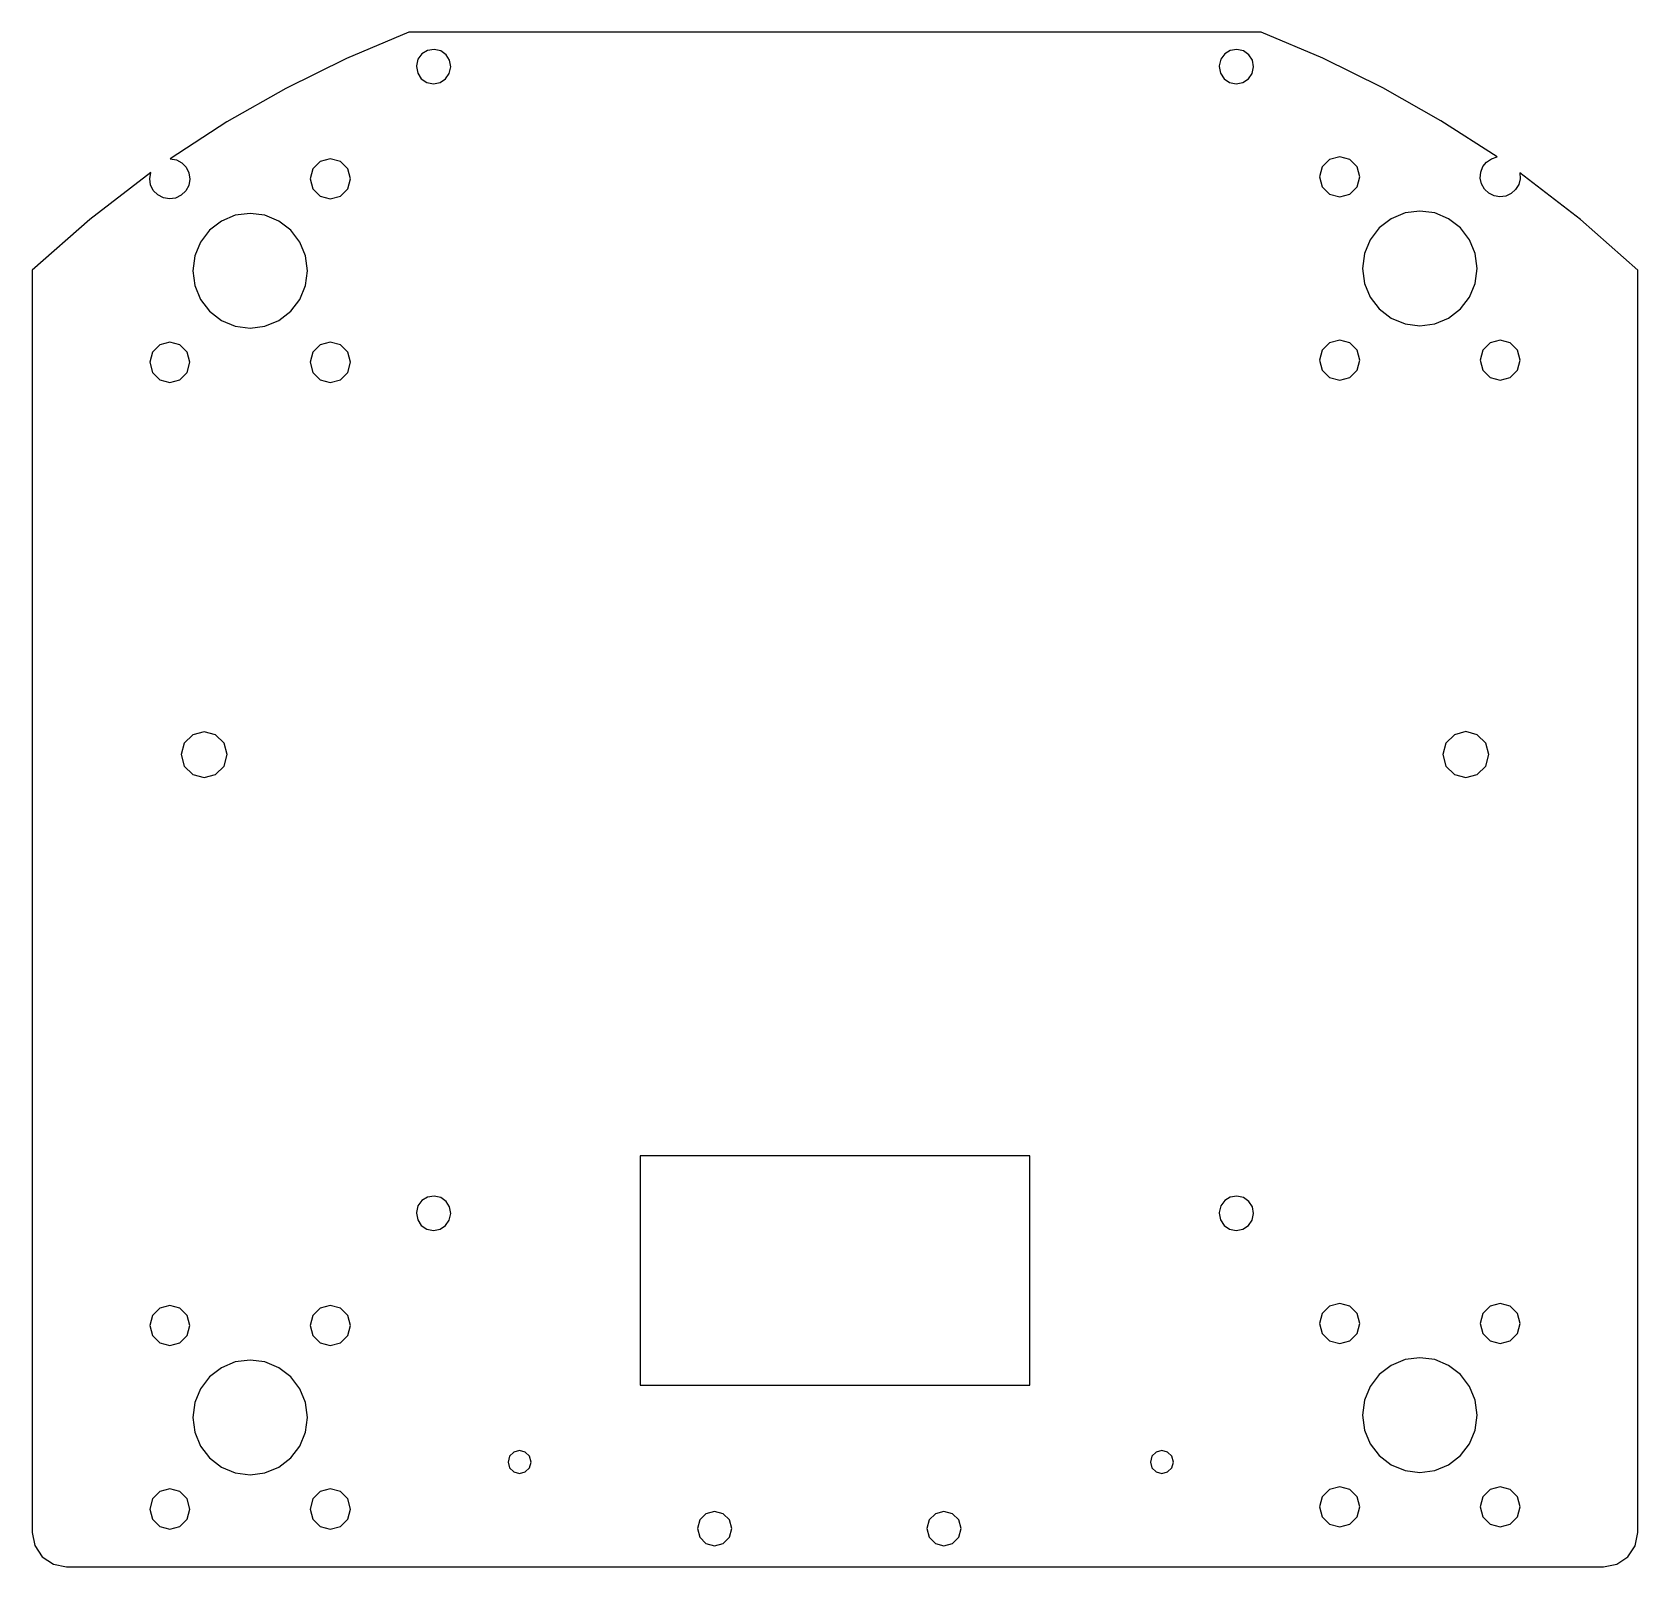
# Model space of a CAD drawing. Extents: x 0 to 140, y 0 to 134.
import ezdxf

# ---------------------------------------------------------------- set-up
doc = ezdxf.new("R2010")
doc.units = 0

msp = doc.modelspace()

# ---------------------------------------------------------------- linework, layer by layer
at = {"layer": 'Layer 1'}
for p, q in [((32.851562, 133.845597), (27.413174, 131.539008)), ((107.147161, 133.845597), (32.851562, 133.845597)), ((112.519901, 131.569092), (107.147161, 133.845597)), ((33.978352, 131.93829), (33.641444, 131.476748)), ((34.463017, 132.240991), (33.978352, 131.93829)), ((35.046453, 132.339283), (34.463017, 132.240991)), ((35.622685, 132.20506), (35.046453, 132.339283)), ((36.087681, 131.872936), (35.622685, 132.20506)), ((36.395369, 131.391422), (36.087681, 131.872936)), ((103.978337, 131.93827), (103.641435, 131.476721)), ((104.463, 132.240978), (103.978337, 131.93827)), ((105.046436, 132.339277), (104.463, 132.240978)), ((105.622672, 132.20506), (105.046436, 132.339277)), ((106.087672, 131.872938), (105.622672, 132.20506)), ((106.395365, 131.391426), (106.087672, 131.872938)), ((27.413174, 131.539008), (22.121573, 128.9242)), ((33.501279, 130.901933), (33.5, 130.84)), ((33.5, 130.84), (33.616314, 130.259888)), ((33.641444, 131.476748), (33.501279, 130.901933)), ((33.501279, 130.901933), (33.501279, 130.901933)), ((33.616314, 130.259888), (33.93388, 129.78483)), ((36.044108, 129.763045), (36.371414, 130.231445)), ((36.371414, 130.231445), (36.49968, 130.809032)), ((36.49968, 130.809032), (36.395369, 131.391422)), ((103.501278, 130.901902), (103.5, 130.84)), ((103.5, 130.84), (103.616313, 130.259886)), ((103.641435, 131.476721), (103.501278, 130.901902)), ((103.501278, 130.901902), (103.501278, 130.901902)), ((103.616313, 130.259886), (103.933878, 129.784826)), ((106.044112, 129.763042), (106.371417, 130.231445)), ((106.371417, 130.231445), (106.49968, 130.809034)), ((106.49968, 130.809034), (106.395365, 131.391426)), ((117.749682, 128.991722), (112.519901, 131.569092)), ((22.121573, 128.9242), (16.98984, 126.008111)), ((33.93388, 129.78483), (34.405635, 129.462378)), ((34.405635, 129.462378), (34.984515, 129.340083)), ((34.984515, 129.340083), (35.565797, 129.450401)), ((35.565797, 129.450401), (36.044108, 129.763045)), ((103.933878, 129.784826), (104.405634, 129.462372)), ((104.405634, 129.462372), (104.984516, 129.340076)), ((104.984516, 129.340076), (105.5658, 129.450396)), ((105.5658, 129.450396), (106.044112, 129.763042)), ((122.823887, 126.120159), (117.749682, 128.991722)), ((16.98984, 126.008111), (12.031053, 122.797683)), ((127.729902, 122.961072), (122.823887, 126.120159)), ((12.031053, 122.797683), (12.57572, 122.700671)), ((12.57572, 122.700671), (13.052529, 122.446058)), ((13.052529, 122.446058), (13.429064, 122.058248)), ((13.429064, 122.058248), (13.672909, 121.561647)), ((24.484456, 121.922959), (24.25, 121.047959)), ((25.125, 122.563503), (24.484456, 121.922959)), ((26, 122.797959), (25.125, 122.563503)), ((26.875, 122.563503), (26, 122.797959)), ((27.515544, 121.922959), (26.875, 122.563503)), ((27.75, 121.047959), (27.515544, 121.922959)), ((112.484456, 122.107041), (112.25, 121.232041)), ((113.125, 122.747585), (112.484456, 122.107041)), ((114, 122.982041), (113.125, 122.747585)), ((114.875, 122.747585), (114, 122.982041)), ((115.515544, 122.107041), (114.875, 122.747585)), ((115.75, 121.232041), (115.515544, 122.107041)), ((126.295605, 121.62895), (126.48885, 122.114775)), ((126.48885, 122.114775), (126.809079, 122.514308)), ((126.809079, 122.514308), (127.231145, 122.804192)), ((127.231145, 122.804192), (127.729902, 122.961072)), ((10.342094, 121.608181), (5.031082, 117.51571)), ((10.249944, 121.062671), (10.342094, 121.608181)), ((10.329042, 120.527957), (10.249944, 121.062671)), ((10.567332, 120.042784), (10.329042, 120.527957)), ((13.655778, 120.48148), (13.404027, 120.003153)), ((13.749783, 121.013775), (13.655778, 120.48148)), ((13.672909, 121.561647), (13.749783, 121.013775)), ((24.25, 121.047959), (24.484456, 120.172959)), ((24.25, 121.047959), (24.25, 121.047959)), ((27.515544, 120.172959), (27.75, 121.047959)), ((112.25, 121.232041), (112.484456, 120.357041)), ((112.25, 121.232041), (112.25, 121.232041)), ((115.515544, 120.357041), (115.75, 121.232041)), ((126.254336, 121.107734), (126.295605, 121.62895)), ((126.365111, 120.607832), (126.254336, 121.107734)), ((126.615687, 120.161307), (126.365111, 120.607832)), ((129.609949, 120.546064), (129.34256, 120.109399)), ((129.739668, 121.041388), (129.609949, 120.546064)), ((134.997618, 117.490992), (129.718266, 121.563797)), ((129.718266, 121.563797), (129.739668, 121.041388)), ((10.952757, 119.645895), (10.567332, 120.042784)), ((11.442704, 119.388943), (10.952757, 119.645895)), ((11.975553, 119.298129), (11.442704, 119.388943)), ((12.510731, 119.374022), (11.975553, 119.298129)), ((13.007666, 119.617186), (12.510731, 119.374022)), ((13.404027, 120.003153), (13.007666, 119.617186)), ((24.484456, 120.172959), (25.125, 119.532415)), ((25.125, 119.532415), (26, 119.297959)), ((26, 119.297959), (26.875, 119.532415)), ((26.875, 119.532415), (27.515544, 120.172959)), ((112.484456, 120.357041), (113.125, 119.716497)), ((113.125, 119.716497), (114, 119.482041)), ((114, 119.482041), (114.875, 119.716497)), ((114.875, 119.716497), (115.515544, 120.357041)), ((126.993823, 119.800222), (126.615687, 120.161307)), ((127.461677, 119.566808), (126.993823, 119.800222)), ((127.966693, 119.482358), (127.461677, 119.566808)), ((128.474557, 119.547527), (127.966693, 119.482358)), ((128.950956, 119.762966), (128.474557, 119.547527)), ((129.34256, 120.109399), (128.950956, 119.762966)), ((17.716345, 117.872532), (16.5, 117.370127)), ((19, 118.04), (17.716345, 117.872532)), ((20.283655, 117.872532), (19, 118.04)), ((21.5, 117.370127), (20.283655, 117.872532)), ((119.716345, 118.072532), (118.5, 117.570127)), ((121, 118.24), (119.716345, 118.072532)), ((122.283655, 118.072532), (121, 118.24)), ((123.5, 117.570127), (122.283655, 118.072532)), ((5.031082, 117.51571), (0, 113.083624)), ((15.456732, 116.567943), (14.669873, 115.54)), ((16.5, 117.370127), (15.456732, 116.567943)), ((22.543268, 116.567943), (21.5, 117.370127)), ((23.330127, 115.54), (22.543268, 116.567943)), ((117.456732, 116.767943), (116.669873, 115.74)), ((118.5, 117.570127), (117.456732, 116.767943)), ((124.543268, 116.767943), (123.5, 117.570127)), ((125.330127, 115.74), (124.543268, 116.767943)), ((140, 113.082423), (134.997618, 117.490992)), ((14.669873, 115.54), (14.173077, 114.344588)), ((23.826923, 114.344588), (23.330127, 115.54)), ((116.669873, 115.74), (116.173077, 114.544588)), ((125.826923, 114.544588), (125.330127, 115.74)), ((14.173077, 114.344588), (14, 113.04)), ((24, 113.04), (23.826923, 114.344588)), ((116.173077, 114.544588), (116, 113.24)), ((126, 113.24), (125.826923, 114.544588)), ((0, 113.083624), (0, 3.000034)), ((0, 113.083624), (0, 113.083624)), ((14, 113.04), (14.173077, 111.735412)), ((14, 113.04), (14, 113.04)), ((23.826923, 111.735412), (24, 113.04)), ((116, 113.24), (116.173077, 111.935412)), ((116, 113.24), (116, 113.24)), ((125.826923, 111.935412), (126, 113.24)), ((140, 3.000212), (140, 113.082423)), ((14.173077, 111.735412), (14.669873, 110.54)), ((23.330127, 110.54), (23.826923, 111.735412)), ((116.173077, 111.935412), (116.669873, 110.74)), ((116.669873, 110.74), (117.456732, 109.712057)), ((124.543268, 109.712057), (125.330127, 110.74)), ((125.330127, 110.74), (125.826923, 111.935412)), ((14.669873, 110.54), (15.456732, 109.512057)), ((15.456732, 109.512057), (16.5, 108.709873)), ((21.5, 108.709873), (22.543268, 109.512057)), ((22.543268, 109.512057), (23.330127, 110.54)), ((117.456732, 109.712057), (118.5, 108.909873)), ((123.5, 108.909873), (124.543268, 109.712057)), ((16.5, 108.709873), (17.716345, 108.207468)), ((17.716345, 108.207468), (19, 108.04)), ((19, 108.04), (20.283655, 108.207468)), ((20.283655, 108.207468), (21.5, 108.709873)), ((118.5, 108.909873), (119.716345, 108.407468)), ((119.716345, 108.407468), (121, 108.24)), ((121, 108.24), (122.283655, 108.407468)), ((122.283655, 108.407468), (123.5, 108.909873)), ((11.125, 106.563503), (10.484456, 105.922959)), ((12, 106.797959), (11.125, 106.563503)), ((12.875, 106.563503), (12, 106.797959)), ((13.515544, 105.922959), (12.875, 106.563503)), ((25.125, 106.563503), (24.484456, 105.922959)), ((26, 106.797959), (25.125, 106.563503)), ((26.875, 106.563503), (26, 106.797959)), ((27.515544, 105.922959), (26.875, 106.563503)), ((113.125, 106.747585), (112.484456, 106.107041)), ((114, 106.982041), (113.125, 106.747585)), ((114.875, 106.747585), (114, 106.982041)), ((115.515544, 106.107041), (114.875, 106.747585)), ((127.125, 106.747585), (126.484456, 106.107041)), ((128, 106.982041), (127.125, 106.747585)), ((128.875, 106.747585), (128, 106.982041)), ((129.515544, 106.107041), (128.875, 106.747585)), ((10.484456, 105.922959), (10.25, 105.047959)), ((10.25, 105.047959), (10.484456, 104.172959)), ((10.25, 105.047959), (10.25, 105.047959)), ((13.75, 105.047959), (13.515544, 105.922959)), ((13.515544, 104.172959), (13.75, 105.047959)), ((24.484456, 105.922959), (24.25, 105.047959)), ((24.25, 105.047959), (24.484456, 104.172959)), ((24.25, 105.047959), (24.25, 105.047959)), ((27.75, 105.047959), (27.515544, 105.922959)), ((27.515544, 104.172959), (27.75, 105.047959)), ((112.484456, 106.107041), (112.25, 105.232041)), ((112.25, 105.232041), (112.484456, 104.357041)), ((112.25, 105.232041), (112.25, 105.232041)), ((115.75, 105.232041), (115.515544, 106.107041)), ((115.515544, 104.357041), (115.75, 105.232041)), ((126.484456, 106.107041), (126.25, 105.232041)), ((126.25, 105.232041), (126.484456, 104.357041)), ((126.25, 105.232041), (126.25, 105.232041)), ((129.75, 105.232041), (129.515544, 106.107041)), ((129.515544, 104.357041), (129.75, 105.232041)), ((10.484456, 104.172959), (11.125, 103.532415)), ((12.875, 103.532415), (13.515544, 104.172959)), ((24.484456, 104.172959), (25.125, 103.532415)), ((26.875, 103.532415), (27.515544, 104.172959)), ((112.484456, 104.357041), (113.125, 103.716497)), ((113.125, 103.716497), (114, 103.482041)), ((114, 103.482041), (114.875, 103.716497)), ((114.875, 103.716497), (115.515544, 104.357041)), ((126.484456, 104.357041), (127.125, 103.716497)), ((127.125, 103.716497), (128, 103.482041)), ((128, 103.482041), (128.875, 103.716497)), ((128.875, 103.716497), (129.515544, 104.357041)), ((11.125, 103.532415), (12, 103.297959)), ((12, 103.297959), (12.875, 103.532415)), ((25.125, 103.532415), (26, 103.297959)), ((26, 103.297959), (26.875, 103.532415)), ((14.999998, 72.837909), (13.999998, 72.56996)), ((15.999998, 72.56996), (14.999998, 72.837909)), ((125.000001, 72.839999), (124.000001, 72.57205)), ((126.000001, 72.57205), (125.000001, 72.839999)), ((13.267947, 71.837909), (12.999998, 70.837909)), ((13.999998, 72.56996), (13.267947, 71.837909)), ((16.732049, 71.837909), (15.999998, 72.56996)), ((16.999998, 70.837909), (16.732049, 71.837909)), ((123.26795, 71.839999), (123.000001, 70.839999)), ((124.000001, 72.57205), (123.26795, 71.839999)), ((126.732052, 71.839999), (126.000001, 72.57205)), ((127.000001, 70.839999), (126.732052, 71.839999)), ((12.999998, 70.837909), (13.267947, 69.837909)), ((12.999998, 70.837909), (12.999998, 70.837909)), ((16.732049, 69.837909), (16.999998, 70.837909)), ((123.000001, 70.839999), (123.26795, 69.839999)), ((123.000001, 70.839999), (123.000001, 70.839999)), ((126.732052, 69.839999), (127.000001, 70.839999)), ((13.267947, 69.837909), (13.999998, 69.105858)), ((13.999998, 69.105858), (14.999998, 68.837909)), ((14.999998, 68.837909), (15.999998, 69.105858)), ((15.999998, 69.105858), (16.732049, 69.837909)), ((123.26795, 69.839999), (124.000001, 69.107948)), ((124.000001, 69.107948), (125.000001, 68.839999)), ((125.000001, 68.839999), (126.000001, 69.107948)), ((126.000001, 69.107948), (126.732052, 69.839999)), ((87, 35.84), (53, 35.84)), ((53, 35.84), (53, 15.84)), ((87.000001, 15.84), (87, 35.84)), ((87, 35.84), (87, 35.84)), ((34.463017, 32.24099), (33.978352, 31.938289)), ((35.046453, 32.339282), (34.463017, 32.24099)), ((35.622685, 32.205059), (35.046453, 32.339282)), ((36.087681, 31.872935), (35.622685, 32.205059)), ((104.463, 32.240977), (103.978337, 31.938269)), ((105.046437, 32.339276), (104.463, 32.240977)), ((105.622672, 32.205059), (105.046437, 32.339276)), ((106.087672, 31.872937), (105.622672, 32.205059)), ((33.501279, 30.901932), (33.5, 30.84)), ((33.5, 30.84), (33.616314, 30.259888)), ((33.641444, 31.476747), (33.501279, 30.901932)), ((33.501279, 30.901932), (33.501279, 30.901932)), ((33.978352, 31.938289), (33.641444, 31.476747)), ((36.395369, 31.391421), (36.087681, 31.872935)), ((36.371414, 30.231444), (36.49968, 30.809031)), ((36.49968, 30.809031), (36.395369, 31.391421)), ((103.501278, 30.901901), (103.5, 30.84)), ((103.5, 30.84), (103.616312, 30.259885)), ((103.641435, 31.476721), (103.501278, 30.901901)), ((103.501278, 30.901901), (103.501278, 30.901901)), ((103.978337, 31.938269), (103.641435, 31.476721)), ((106.395365, 31.391424), (106.087672, 31.872937)), ((106.371417, 30.231443), (106.49968, 30.809033)), ((106.49968, 30.809033), (106.395365, 31.391424)), ((33.616314, 30.259888), (33.93388, 29.78483)), ((33.93388, 29.78483), (34.405634, 29.462378)), ((34.405634, 29.462378), (34.984515, 29.340082)), ((34.984515, 29.340082), (35.565797, 29.4504)), ((35.565797, 29.4504), (36.044108, 29.763044)), ((36.044108, 29.763044), (36.371414, 30.231444)), ((103.616312, 30.259885), (103.933877, 29.784825)), ((103.933877, 29.784825), (104.405633, 29.462371)), ((104.405633, 29.462371), (104.984516, 29.340075)), ((104.984516, 29.340075), (105.565799, 29.450394)), ((105.565799, 29.450394), (106.044111, 29.76304)), ((106.044111, 29.76304), (106.371417, 30.231443)), ((11.125, 22.563503), (10.484456, 21.922959)), ((12, 22.797959), (11.125, 22.563503)), ((12.875, 22.563503), (12, 22.797959)), ((13.515544, 21.922959), (12.875, 22.563503)), ((25.125, 22.563503), (24.484456, 21.922959)), ((26, 22.797959), (25.125, 22.563503)), ((26.875, 22.563503), (26, 22.797959)), ((27.515544, 21.922959), (26.875, 22.563503)), ((113.125, 22.747585), (112.484456, 22.107041)), ((114, 22.982041), (113.125, 22.747585)), ((114.875, 22.747585), (114, 22.982041)), ((115.515544, 22.107041), (114.875, 22.747585)), ((127.125, 22.747585), (126.484456, 22.107041)), ((128, 22.982041), (127.125, 22.747585)), ((128.875, 22.747585), (128, 22.982041)), ((129.515544, 22.107041), (128.875, 22.747585)), ((10.484456, 21.922959), (10.25, 21.047959)), ((10.25, 21.047959), (10.484456, 20.172959)), ((10.25, 21.047959), (10.25, 21.047959)), ((13.75, 21.047959), (13.515544, 21.922959)), ((13.515544, 20.172959), (13.75, 21.047959)), ((24.484456, 21.922959), (24.25, 21.047959)), ((24.25, 21.047959), (24.484456, 20.172959)), ((24.25, 21.047959), (24.25, 21.047959)), ((27.75, 21.047959), (27.515544, 21.922959)), ((27.515544, 20.172959), (27.75, 21.047959)), ((112.484456, 22.107041), (112.25, 21.232041)), ((112.25, 21.232041), (112.484456, 20.357041)), ((112.25, 21.232041), (112.25, 21.232041)), ((115.75, 21.232041), (115.515544, 22.107041)), ((115.515544, 20.357041), (115.75, 21.232041)), ((126.484456, 22.107041), (126.25, 21.232041)), ((126.25, 21.232041), (126.484456, 20.357041)), ((126.25, 21.232041), (126.25, 21.232041)), ((129.75, 21.232041), (129.515544, 22.107041)), ((129.515544, 20.357041), (129.75, 21.232041)), ((10.484456, 20.172959), (11.125, 19.532415)), ((12.875, 19.532415), (13.515544, 20.172959)), ((24.484456, 20.172959), (25.125, 19.532415)), ((26.875, 19.532415), (27.515544, 20.172959)), ((112.484456, 20.357041), (113.125, 19.716497)), ((113.125, 19.716497), (114, 19.482041)), ((114, 19.482041), (114.875, 19.716497)), ((114.875, 19.716497), (115.515544, 20.357041)), ((126.484456, 20.357041), (127.125, 19.716497)), ((127.125, 19.716497), (128, 19.482041)), ((128, 19.482041), (128.875, 19.716497)), ((128.875, 19.716497), (129.515544, 20.357041)), ((11.125, 19.532415), (12, 19.297959)), ((12, 19.297959), (12.875, 19.532415)), ((25.125, 19.532415), (26, 19.297959)), ((26, 19.297959), (26.875, 19.532415)), ((121, 18.24), (119.716345, 18.072532)), ((122.283655, 18.072532), (121, 18.24)), ((16.5, 17.370127), (15.456732, 16.567943)), ((17.716345, 17.872532), (16.5, 17.370127)), ((19, 18.04), (17.716345, 17.872532)), ((20.283655, 17.872532), (19, 18.04)), ((21.5, 17.370127), (20.283655, 17.872532)), ((22.543268, 16.567943), (21.5, 17.370127)), ((118.5, 17.570127), (117.456732, 16.767943)), ((119.716345, 18.072532), (118.5, 17.570127)), ((123.5, 17.570127), (122.283655, 18.072532)), ((124.543268, 16.767943), (123.5, 17.570127)), ((14.669873, 15.54), (14.173077, 14.344588)), ((15.456732, 16.567943), (14.669873, 15.54)), ((23.330127, 15.54), (22.543268, 16.567943)), ((23.826923, 14.344588), (23.330127, 15.54)), ((53, 15.84), (87.000001, 15.84)), ((116.669873, 15.74), (116.173077, 14.544588)), ((117.456732, 16.767943), (116.669873, 15.74)), ((125.330127, 15.74), (124.543268, 16.767943)), ((125.826923, 14.544588), (125.330127, 15.74)), ((14.173077, 14.344588), (14, 13.04)), ((24, 13.04), (23.826923, 14.344588)), ((116.173077, 14.544588), (116, 13.24)), ((126, 13.24), (125.826923, 14.544588)), ((14, 13.04), (14.173077, 11.735412)), ((14, 13.04), (14, 13.04)), ((23.826923, 11.735412), (24, 13.04)), ((116, 13.24), (116.173077, 11.935412)), ((116, 13.24), (116, 13.24)), ((125.826923, 11.935412), (126, 13.24)), ((14.173077, 11.735412), (14.669873, 10.54)), ((23.330127, 10.54), (23.826923, 11.735412)), ((116.173077, 11.935412), (116.669873, 10.74)), ((125.330127, 10.74), (125.826923, 11.935412)), ((14.669873, 10.54), (15.456732, 9.512057)), ((22.543268, 9.512057), (23.330127, 10.54)), ((42, 10.01165), (41.633975, 9.645625)), ((42.5, 10.145625), (42, 10.01165)), ((43, 10.01165), (42.5, 10.145625)), ((43.366025, 9.645625), (43, 10.01165)), ((98, 10.01165), (97.633975, 9.645625)), ((98.5, 10.145625), (98, 10.01165)), ((99, 10.01165), (98.5, 10.145625)), ((99.366025, 9.645625), (99, 10.01165)), ((116.669873, 10.74), (117.456732, 9.712057)), ((124.543268, 9.712057), (125.330127, 10.74)), ((15.456732, 9.512057), (16.5, 8.709873)), ((16.5, 8.709873), (17.716345, 8.207468)), ((20.283655, 8.207468), (21.5, 8.709873)), ((21.5, 8.709873), (22.543268, 9.512057)), ((41.633975, 9.645625), (41.5, 9.145625)), ((41.5, 9.145625), (41.633975, 8.645625)), ((41.5, 9.145625), (41.5, 9.145625)), ((41.633975, 8.645625), (42, 8.2796)), ((43, 8.2796), (43.366025, 8.645625)), ((43.5, 9.145625), (43.366025, 9.645625)), ((43.366025, 8.645625), (43.5, 9.145625)), ((97.633975, 9.645625), (97.5, 9.145625)), ((97.5, 9.145625), (97.633975, 8.645625)), ((97.5, 9.145625), (97.5, 9.145625)), ((97.633975, 8.645625), (98, 8.2796)), ((99, 8.2796), (99.366025, 8.645625)), ((99.5, 9.145625), (99.366025, 9.645625)), ((99.366025, 8.645625), (99.5, 9.145625)), ((117.456732, 9.712057), (118.5, 8.909873)), ((118.5, 8.909873), (119.716345, 8.407468)), ((119.716345, 8.407468), (121, 8.24)), ((121, 8.24), (122.283655, 8.407468)), ((122.283655, 8.407468), (123.5, 8.909873)), ((123.5, 8.909873), (124.543268, 9.712057)), ((17.716345, 8.207468), (19, 8.04)), ((19, 8.04), (20.283655, 8.207468)), ((42, 8.2796), (42.5, 8.145625)), ((42.5, 8.145625), (43, 8.2796)), ((98, 8.2796), (98.5, 8.145625)), ((98.5, 8.145625), (99, 8.2796)), ((10.484456, 5.922959), (10.25, 5.047959)), ((11.125, 6.563503), (10.484456, 5.922959)), ((12, 6.797959), (11.125, 6.563503)), ((12.875, 6.563503), (12, 6.797959)), ((13.515544, 5.922959), (12.875, 6.563503)), ((13.75, 5.047959), (13.515544, 5.922959)), ((24.484456, 5.922959), (24.25, 5.047959)), ((25.125, 6.563503), (24.484456, 5.922959)), ((26, 6.797959), (25.125, 6.563503)), ((26.875, 6.563503), (26, 6.797959)), ((27.515544, 5.922959), (26.875, 6.563503)), ((27.75, 5.047959), (27.515544, 5.922959)), ((112.484456, 6.107041), (112.25, 5.232041)), ((113.125, 6.747585), (112.484456, 6.107041)), ((114, 6.982041), (113.125, 6.747585)), ((114.875, 6.747585), (114, 6.982041)), ((115.515544, 6.107041), (114.875, 6.747585)), ((115.75, 5.232041), (115.515544, 6.107041)), ((126.484456, 6.107041), (126.25, 5.232041)), ((127.125, 6.747585), (126.484456, 6.107041)), ((128, 6.982041), (127.125, 6.747585)), ((128.875, 6.747585), (128, 6.982041)), ((129.515544, 6.107041), (128.875, 6.747585)), ((129.75, 5.232041), (129.515544, 6.107041)), ((10.25, 5.047959), (10.484456, 4.172959)), ((10.25, 5.047959), (10.25, 5.047959)), ((13.515544, 4.172959), (13.75, 5.047959)), ((24.25, 5.047959), (24.484456, 4.172959)), ((24.25, 5.047959), (24.25, 5.047959)), ((27.515544, 4.172959), (27.75, 5.047959)), ((58.75, 4.639037), (58.200962, 4.089999)), ((59.5, 4.839999), (58.75, 4.639037)), ((60.25, 4.639037), (59.5, 4.839999)), ((60.799038, 4.089999), (60.25, 4.639037)), ((78.75, 4.639037), (78.200962, 4.089999)), ((79.5, 4.839999), (78.75, 4.639037)), ((80.25, 4.639037), (79.5, 4.839999)), ((80.799038, 4.089999), (80.25, 4.639037)), ((112.25, 5.232041), (112.484456, 4.357041)), ((112.25, 5.232041), (112.25, 5.232041)), ((112.484456, 4.357041), (113.125, 3.716497)), ((114.875, 3.716497), (115.515544, 4.357041)), ((115.515544, 4.357041), (115.75, 5.232041)), ((126.25, 5.232041), (126.484456, 4.357041)), ((126.25, 5.232041), (126.25, 5.232041)), ((126.484456, 4.357041), (127.125, 3.716497)), ((128.875, 3.716497), (129.515544, 4.357041)), ((129.515544, 4.357041), (129.75, 5.232041)), ((0, 3.000034), (0.228362, 1.851983)), ((10.484456, 4.172959), (11.125, 3.532415)), ((11.125, 3.532415), (12, 3.297959)), ((12, 3.297959), (12.875, 3.532415)), ((12.875, 3.532415), (13.515544, 4.172959)), ((24.484456, 4.172959), (25.125, 3.532415)), ((25.125, 3.532415), (26, 3.297959)), ((26, 3.297959), (26.875, 3.532415)), ((26.875, 3.532415), (27.515544, 4.172959)), ((58.200962, 4.089999), (58, 3.339999)), ((58, 3.339999), (58.200962, 2.589999)), ((58, 3.339999), (58, 3.339999)), ((61, 3.339999), (60.799038, 4.089999)), ((60.799038, 2.589999), (61, 3.339999)), ((78.200962, 4.089999), (78, 3.339999)), ((78, 3.339999), (78.200962, 2.589999)), ((78, 3.339999), (78, 3.339999)), ((81, 3.339999), (80.799038, 4.089999)), ((80.799038, 2.589999), (81, 3.339999)), ((113.125, 3.716497), (114, 3.482041)), ((114, 3.482041), (114.875, 3.716497)), ((127.125, 3.716497), (128, 3.482041)), ((128, 3.482041), (128.875, 3.716497)), ((139.764246, 1.832478), (140, 3.000212)), ((0.228362, 1.851983), (0.878681, 0.878712)), ((58.200962, 2.589999), (58.75, 2.040961)), ((58.75, 2.040961), (59.5, 1.839999)), ((59.5, 1.839999), (60.25, 2.040961)), ((60.25, 2.040961), (60.799038, 2.589999)), ((78.200962, 2.589999), (78.75, 2.040961)), ((78.75, 2.040961), (79.5, 1.839999)), ((79.5, 1.839999), (80.25, 2.040961)), ((80.25, 2.040961), (80.799038, 2.589999)), ((139.121322, 0.878893), (139.764246, 1.832478)), ((0.878681, 0.878712), (1.851952, 0.228394)), ((1.851952, 0.228394), (3.000004, 0.000034)), ((3.000004, 0.000034), (137.000004, 0.000212)), ((137.000004, 0.000212), (138.167738, 0.235968)), ((138.167738, 0.235968), (139.121322, 0.878893))]:
    msp.add_line(p, q, dxfattribs=at)

doc.saveas('drawing.dxf')
